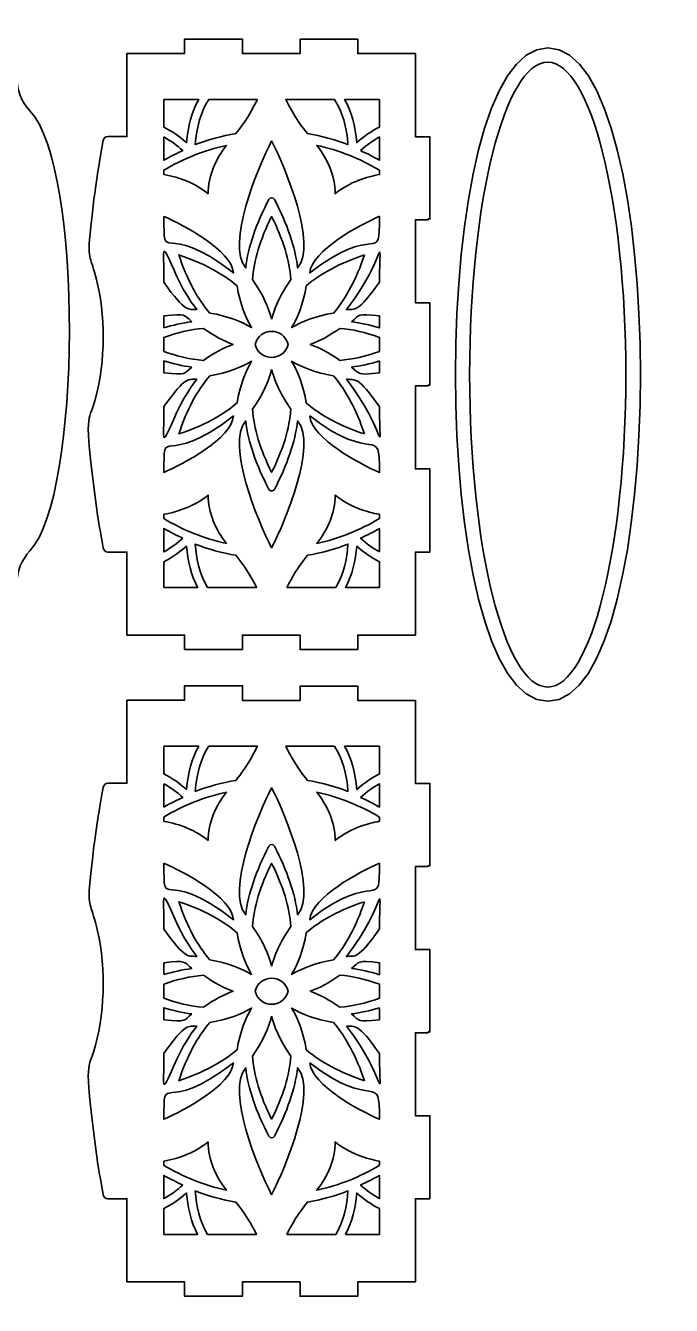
# Model space of a CAD drawing. Header units: inches. Extents: x 9 to 406, y -4 to 400.
# Drawn here: x 271.8 to 406.1, y 134.1 to 400.5 of the extents above; entities that cross this region are included whole.
import ezdxf

# ---------------------------------------------------------------- set-up
doc = ezdxf.new("R2010")
doc.units = ezdxf.units.IN
doc.header["$MEASUREMENT"] = 0
doc.layers.add('_U+0421_U+043B_U+043E_U+0439 1', color=7, linetype='Continuous')

msp = doc.modelspace()

# ---------------------------------------------------------------- linework, layer by layer
at = {"layer": '_U+0421_U+043B_U+043E_U+0439 1', "color": 250, "lineweight": 35, "true_color": 0x373435}
for points, knots in [([(272.73, 382.74), (270.88, 384.7), (270.05, 386.99), (270.05, 389.55), (270.05, 389.55), (270.05, 400.45), (270.05, 400.45), (270.05, 400.45), (22.05, 400.45), (22.05, 400.45), (22.05, 388.48), (22.08, 389.09), (21.97, 388.22), (21.46, 384.09), (19.33, 383.4), (17.64, 380.21), (17.64, 380.21), (17.64, 380.21), (17.64, 380.2), (10.33, 366.45), (8.87, 325.78), (14.44, 302.83), (18.08, 287.93), (22.05, 291.8), (22.05, 284.35), (22.05, 284.35), (22.05, 273.45), (22.05, 273.45), (22.05, 273.45), (270.05, 273.45), (270.05, 273.45), (270.05, 273.45), (270.05, 284.35), (270.05, 284.35), (270.05, 286.98), (270.95, 289.24), (272.73, 291.16), (283.43, 302.61), (283.88, 370.77), (272.73, 382.74)], [0, 0, 0, 0, 1, 1, 1, 2, 2, 2, 3, 3, 3, 4, 4, 4, 5, 5, 5, 6, 6, 6, 7, 7, 7, 8, 8, 8, 9, 9, 9, 10, 10, 10, 11, 11, 11, 12, 12, 12, 13, 13, 13, 13]), ([(355.49, 360.05), (355.49, 360.05), (355.49, 360.21), (355.49, 360.21), (355.49, 360.21), (355.86, 360.21), (355.86, 360.21), (355.86, 360.21), (355.86, 377.33), (355.86, 377.33), (355.86, 377.33), (352.86, 377.33), (352.86, 377.33), (352.86, 377.33), (352.86, 394.62), (352.86, 394.62), (352.86, 394.62), (340.86, 394.62), (340.86, 394.62), (340.86, 394.62), (340.86, 397.62), (340.86, 397.62), (340.86, 397.62), (328.87, 397.62), (328.87, 397.62), (328.87, 397.62), (328.87, 394.62), (328.87, 394.62), (328.87, 394.62), (316.88, 394.62), (316.88, 394.62), (316.88, 394.62), (316.88, 397.65), (316.88, 397.65), (316.88, 397.65), (304.88, 397.65), (304.88, 397.65), (304.88, 397.65), (304.88, 394.66), (304.88, 394.66), (304.88, 394.66), (292.89, 394.66), (292.89, 394.66), (292.89, 394.66), (292.89, 377.37), (292.89, 377.37), (292.89, 377.37), (288.94, 377.37), (288.94, 377.37), (288.44, 377.37), (288.02, 377.02), (287.95, 376.52), (286.53, 368.37), (286.38, 367.81), (285.09, 355.85), (284.72, 351.51), (285.59, 352.05), (286.8, 346.64), (288.58, 338.69), (288.29, 328.81), (285.92, 321.44), (284.79, 317.81), (283.89, 319.52), (286.85, 298.07), (287.27, 295.69), (287.03, 297.03), (287.95, 291.75), (288.02, 291.26), (288.44, 290.9), (288.94, 290.9), (288.94, 290.9), (292.89, 290.9), (292.89, 290.9), (292.89, 290.9), (292.89, 273.62), (292.89, 273.62), (292.89, 273.62), (304.88, 273.62), (304.88, 273.62), (304.88, 273.62), (304.88, 270.62), (304.88, 270.62), (304.88, 270.62), (316.88, 270.62), (316.88, 270.62), (316.88, 270.62), (316.88, 273.62), (316.88, 273.62), (316.88, 273.62), (328.87, 273.62), (328.87, 273.62), (328.87, 273.62), (328.87, 270.62), (328.87, 270.62), (328.87, 270.62), (340.86, 270.62), (340.86, 270.62), (340.86, 270.62), (340.86, 273.62), (340.86, 273.62), (340.86, 273.62), (352.86, 273.62), (352.86, 273.62), (352.86, 273.62), (352.86, 290.9), (352.86, 290.9), (352.86, 290.9), (355.86, 290.9), (355.86, 290.9), (355.86, 290.9), (355.86, 308.19), (355.86, 308.19), (355.86, 308.19), (352.86, 308.19), (352.86, 308.19), (352.86, 308.19), (352.86, 325.48), (352.86, 325.48), (352.86, 325.48), (355.49, 325.48), (355.49, 325.48), (355.49, 325.48), (355.49, 325.64), (355.49, 325.64), (355.49, 325.64), (355.86, 325.64), (355.86, 325.64), (355.86, 325.64), (355.86, 342.76), (355.86, 342.76), (355.86, 342.76), (352.86, 342.76), (352.86, 342.76), (352.86, 342.76), (352.86, 360.05), (352.86, 360.05), (352.86, 360.05), (355.49, 360.05), (355.49, 360.05), (355.49, 360.05), (355.49, 360.05), (355.49, 360.05)], [0, 0, 0, 0, 1, 1, 1, 2, 2, 2, 3, 3, 3, 4, 4, 4, 5, 5, 5, 6, 6, 6, 7, 7, 7, 8, 8, 8, 9, 9, 9, 10, 10, 10, 11, 11, 11, 12, 12, 12, 13, 13, 13, 14, 14, 14, 15, 15, 15, 16, 16, 16, 17, 17, 17, 18, 18, 18, 19, 19, 19, 20, 20, 20, 21, 21, 21, 22, 22, 22, 23, 23, 23, 24, 24, 24, 25, 25, 25, 26, 26, 26, 27, 27, 27, 28, 28, 28, 29, 29, 29, 30, 30, 30, 31, 31, 31, 32, 32, 32, 33, 33, 33, 34, 34, 34, 35, 35, 35, 36, 36, 36, 37, 37, 37, 38, 38, 38, 39, 39, 39, 40, 40, 40, 41, 41, 41, 42, 42, 42, 43, 43, 43, 44, 44, 44, 45, 45, 45, 46, 46, 46, 47, 47, 47, 47]), ([(380.4, 395.81), (354.72, 395.81), (354.83, 259.85), (380.4, 259.85), (406, 259.85), (406.06, 395.81), (380.4, 395.81)], [0, 0, 0, 0, 1, 1, 1, 2, 2, 2, 2]), ([(380.36, 262.81), (371.4, 262.81), (364.13, 291.95), (364.13, 327.83), (364.13, 363.74), (371.4, 392.84), (380.36, 392.84), (389.32, 392.84), (396.59, 363.74), (396.59, 327.83), (396.59, 291.91), (389.32, 262.81), (380.36, 262.81)], [0, 0, 0, 0, 1, 1, 1, 2, 2, 2, 3, 3, 3, 4, 4, 4, 4]), ([(300.58, 385.1), (300.58, 385.1), (307.8, 385.1), (307.8, 385.1), (306.39, 382.55), (305.53, 379.51), (305.28, 376.12), (303.86, 377.35), (302.28, 378.45), (300.58, 379.32), (300.58, 379.32), (300.58, 385.1), (300.58, 385.1)], [0, 0, 0, 0, 1, 1, 1, 2, 2, 2, 3, 3, 3, 4, 4, 4, 4]), ([(320, 385.1), (318.33, 381.56), (316.35, 378.99), (315.53, 377.99), (312.66, 377.5), (309.82, 376.72), (307.1, 375.68), (307.33, 379.39), (308.29, 382.57), (309.89, 385.1), (309.89, 385.1), (320, 385.1), (320, 385.1)], [0, 0, 0, 0, 1, 1, 1, 2, 2, 2, 3, 3, 3, 4, 4, 4, 4]), ([(336.05, 385.1), (337.65, 382.57), (338.61, 379.39), (338.84, 375.68), (336.12, 376.72), (333.28, 377.5), (330.4, 377.99), (329.58, 378.99), (327.61, 381.56), (325.93, 385.1), (325.93, 385.1), (336.05, 385.1), (336.05, 385.1)], [0, 0, 0, 0, 1, 1, 1, 2, 2, 2, 3, 3, 3, 4, 4, 4, 4]), ([(345.38, 385.1), (345.38, 385.1), (345.38, 379.33), (345.38, 379.33), (343.76, 378.51), (342.17, 377.43), (340.65, 376.12), (340.41, 379.51), (339.55, 382.55), (338.14, 385.1), (338.14, 385.1), (345.38, 385.1), (345.38, 385.1)], [0, 0, 0, 0, 1, 1, 1, 2, 2, 2, 3, 3, 3, 4, 4, 4, 4]), ([(300.58, 377.27), (301.98, 376.47), (303.29, 375.51), (304.5, 374.44), (303.38, 373.94), (301.9, 373.2), (300.58, 372.44), (300.58, 372.44), (300.58, 377.27), (300.58, 377.27)], [0, 0, 0, 0, 1, 1, 1, 2, 2, 2, 3, 3, 3, 3]), ([(300.58, 370.35), (304.41, 372.67), (308.86, 374.49), (313.58, 375.53), (311.31, 372.65), (309.75, 369.16), (309.75, 365.47), (307.15, 367.62), (303.87, 368.86), (300.58, 369.46), (300.58, 369.46), (300.58, 370.35), (300.58, 370.35), (300.58, 370.35), (300.58, 370.35), (300.58, 370.35)], [0, 0, 0, 0, 1, 1, 1, 2, 2, 2, 3, 3, 3, 4, 4, 4, 5, 5, 5, 5]), ([(322.97, 376.46), (325.96, 370.59), (332.42, 354.96), (328.37, 350.02), (327.83, 354.4), (326.21, 359.18), (323.53, 364.29), (323.29, 364.74), (322.64, 364.74), (322.41, 364.29), (319.72, 359.18), (318.1, 354.4), (317.57, 350.02), (313.51, 354.96), (319.97, 370.58), (322.96, 376.46), (322.96, 376.46), (322.97, 376.46), (322.97, 376.46)], [0, 0, 0, 0, 1, 1, 1, 2, 2, 2, 3, 3, 3, 4, 4, 4, 5, 5, 5, 6, 6, 6, 6]), ([(345.38, 370.34), (345.38, 370.34), (345.38, 369.46), (345.38, 369.46), (342.81, 369.01), (339.18, 367.94), (336.18, 365.47), (336.18, 369.16), (334.63, 372.64), (332.36, 375.53), (336.96, 374.52), (341.34, 372.77), (345.38, 370.34)], [0, 0, 0, 0, 1, 1, 1, 2, 2, 2, 3, 3, 3, 4, 4, 4, 4]), ([(341.44, 374.44), (342.73, 375.58), (344.05, 376.53), (345.38, 377.29), (345.38, 377.29), (345.38, 372.42), (345.38, 372.42), (344.1, 373.16), (342.78, 373.84), (341.44, 374.44)], [0, 0, 0, 0, 1, 1, 1, 2, 2, 2, 3, 3, 3, 3]), ([(300.58, 360.76), (304.74, 358.89), (314.61, 353.73), (315.05, 348.98), (300.23, 360.58), (300.58, 350.05), (300.58, 360.76)], [0, 0, 0, 0, 1, 1, 1, 2, 2, 2, 2]), ([(322.96, 339.33), (322.36, 341.65), (321.19, 344.55), (318.97, 347.6), (319.26, 351.58), (320.59, 355.98), (322.96, 360.72), (322.96, 360.72), (322.97, 360.72), (322.97, 360.72), (325.34, 355.98), (326.68, 351.58), (326.97, 347.6), (323.82, 343.27), (322.96, 339.33), (322.96, 339.33)], [0, 0, 0, 0, 1, 1, 1, 2, 2, 2, 3, 3, 3, 4, 4, 4, 5, 5, 5, 5]), ([(345.38, 360.77), (345.38, 350.17), (344.94, 359.97), (330.88, 348.98), (331.35, 353.73), (341.13, 358.84), (345.38, 360.77)], [0, 0, 0, 0, 1, 1, 1, 2, 2, 2, 2]), ([(345.38, 347.07), (340.79, 340.52), (340.23, 341.5), (338.52, 341.34), (346.95, 352.14), (345.38, 358.97), (345.38, 347.07)], [0, 0, 0, 0, 1, 1, 1, 2, 2, 2, 2]), ([(303.21, 348.38), (304.44, 345.69), (305.85, 343.34), (307.41, 341.34), (305.7, 341.5), (305.14, 340.55), (300.58, 347.04), (300.58, 355.03), (299.8, 355.74), (303.21, 348.38)], [0, 0, 0, 0, 1, 1, 1, 2, 2, 2, 3, 3, 3, 3]), ([(310.13, 340.62), (307.51, 343.64), (305.35, 347.7), (303.67, 352.73), (308.71, 351.06), (312.76, 348.89), (315.78, 346.28), (316.37, 342.55), (317.58, 339.68), (318.8, 337.6), (316.72, 338.82), (313.85, 340.04), (310.13, 340.62)], [0, 0, 0, 0, 1, 1, 1, 2, 2, 2, 3, 3, 3, 4, 4, 4, 4]), ([(342.26, 352.73), (340.59, 347.7), (338.42, 343.64), (335.81, 340.62), (332.09, 340.04), (329.21, 338.82), (327.13, 337.6), (328.35, 339.68), (329.57, 342.55), (330.15, 346.28), (333.17, 348.89), (337.23, 351.06), (342.26, 352.73)], [0, 0, 0, 0, 1, 1, 1, 2, 2, 2, 3, 3, 3, 4, 4, 4, 4]), ([(300.58, 337.56), (300.58, 337.56), (300.58, 340.05), (300.58, 340.05), (305.33, 340.54), (304.57, 340.31), (306.37, 338.83), (304.41, 338.59), (302.4, 338.12), (300.58, 337.56)], [0, 0, 0, 0, 1, 1, 1, 2, 2, 2, 3, 3, 3, 3]), ([(339.57, 338.83), (341.32, 340.28), (340.61, 340.54), (345.38, 340.05), (345.38, 340.05), (345.38, 337.55), (345.38, 337.55), (343.37, 338.17), (341.43, 338.6), (339.57, 338.83)], [0, 0, 0, 0, 1, 1, 1, 2, 2, 2, 3, 3, 3, 3]), ([(300.58, 332.66), (300.58, 332.66), (300.58, 335.57), (300.58, 335.57), (303.23, 336.53), (305.97, 337.23), (308.81, 337.44), (310.98, 335.85), (313.08, 334.8), (314.95, 334.11), (313.08, 333.41), (310.98, 332.37), (308.81, 330.78), (306.01, 330.98), (303.15, 331.7), (300.58, 332.66)], [0, 0, 0, 0, 1, 1, 1, 2, 2, 2, 3, 3, 3, 4, 4, 4, 5, 5, 5, 5]), ([(319.56, 334.11), (320.39, 337.72), (325.55, 337.73), (326.38, 334.11), (325.55, 330.49), (320.39, 330.49), (319.56, 334.11)], [0, 0, 0, 0, 1, 1, 1, 2, 2, 2, 2]), ([(337.13, 330.78), (334.95, 332.37), (332.85, 333.41), (330.98, 334.11), (332.85, 334.8), (334.95, 335.85), (337.13, 337.44), (339.71, 337.25), (342.47, 336.62), (345.38, 335.56), (345.38, 335.56), (345.38, 332.66), (345.38, 332.66), (342.47, 331.59), (339.71, 330.97), (337.13, 330.78)], [0, 0, 0, 0, 1, 1, 1, 2, 2, 2, 3, 3, 3, 4, 4, 4, 5, 5, 5, 5]), ([(306.37, 329.39), (304.6, 327.93), (305.41, 327.71), (300.58, 328.16), (300.58, 328.16), (300.58, 330.66), (300.58, 330.66), (302.44, 330.08), (304.4, 329.63), (306.37, 329.39)], [0, 0, 0, 0, 1, 1, 1, 2, 2, 2, 3, 3, 3, 3]), ([(310.13, 327.6), (313.85, 328.18), (316.72, 329.4), (318.8, 330.61), (317.58, 328.53), (316.37, 325.66), (315.78, 321.94), (312.76, 319.32), (308.71, 317.16), (303.67, 315.49), (305.35, 320.52), (307.51, 324.58), (310.13, 327.6)], [0, 0, 0, 0, 1, 1, 1, 2, 2, 2, 3, 3, 3, 4, 4, 4, 4]), ([(342.26, 315.49), (337.23, 317.16), (333.17, 319.32), (330.15, 321.94), (329.57, 325.66), (328.35, 328.53), (327.13, 330.61), (329.21, 329.4), (332.09, 328.18), (335.81, 327.6), (338.42, 324.58), (340.59, 320.52), (342.26, 315.49)], [0, 0, 0, 0, 1, 1, 1, 2, 2, 2, 3, 3, 3, 4, 4, 4, 4]), ([(345.38, 330.67), (345.38, 330.67), (345.38, 328.17), (345.38, 328.17), (340.62, 327.68), (341.33, 327.93), (339.57, 329.39), (341.43, 329.62), (343.37, 330.04), (345.38, 330.67)], [0, 0, 0, 0, 1, 1, 1, 2, 2, 2, 3, 3, 3, 3]), ([(300.58, 321.17), (305.17, 327.71), (305.7, 326.71), (307.41, 326.87), (305.85, 324.87), (304.44, 322.52), (303.21, 319.84), (299.8, 312.48), (300.58, 313.19), (300.58, 321.17)], [0, 0, 0, 0, 1, 1, 1, 2, 2, 2, 3, 3, 3, 3]), ([(322.96, 328.89), (322.96, 328.89), (323.82, 324.95), (326.97, 320.62), (326.68, 316.64), (325.34, 312.23), (322.97, 307.5), (322.97, 307.5), (322.96, 307.5), (322.96, 307.5), (320.59, 312.23), (319.26, 316.64), (318.97, 320.62), (321.19, 323.67), (322.36, 326.56), (322.96, 328.89)], [0, 0, 0, 0, 1, 1, 1, 2, 2, 2, 3, 3, 3, 4, 4, 4, 5, 5, 5, 5]), ([(338.52, 326.87), (340.31, 326.7), (340.87, 327.59), (345.38, 321.14), (345.38, 309.22), (346.99, 316.03), (338.52, 326.87)], [0, 0, 0, 0, 1, 1, 1, 2, 2, 2, 2]), ([(315.05, 319.24), (314.6, 314.47), (304.68, 309.32), (300.58, 307.46), (300.58, 318.02), (300.36, 307.75), (315.05, 319.24)], [0, 0, 0, 0, 1, 1, 1, 2, 2, 2, 2]), ([(322.96, 291.76), (319.99, 297.6), (313.5, 313.27), (317.57, 318.19), (318.1, 313.81), (319.72, 309.03), (322.41, 303.93), (322.64, 303.48), (323.29, 303.48), (323.53, 303.93), (326.21, 309.03), (327.83, 313.81), (328.37, 318.19), (332.44, 313.27), (325.93, 297.58), (322.97, 291.76), (322.97, 291.76), (322.96, 291.76), (322.96, 291.76)], [0, 0, 0, 0, 1, 1, 1, 2, 2, 2, 3, 3, 3, 4, 4, 4, 5, 5, 5, 6, 6, 6, 6]), ([(330.88, 319.24), (344.36, 308.71), (345.38, 317.89), (345.38, 307.45), (341.11, 309.38), (331.35, 314.48), (330.88, 319.24)], [0, 0, 0, 0, 1, 1, 1, 2, 2, 2, 2]), ([(300.58, 297.86), (300.58, 297.86), (300.58, 298.75), (300.58, 298.75), (303.88, 299.36), (307.16, 300.61), (309.75, 302.74), (309.75, 299.06), (311.31, 295.57), (313.58, 292.69), (308.9, 293.71), (304.44, 295.52), (300.58, 297.86)], [0, 0, 0, 0, 1, 1, 1, 2, 2, 2, 3, 3, 3, 4, 4, 4, 4]), ([(345.38, 297.88), (341.34, 295.44), (336.96, 293.7), (332.36, 292.69), (334.62, 295.57), (336.18, 299.05), (336.18, 302.74), (339.18, 300.28), (342.81, 299.21), (345.38, 298.75), (345.38, 298.75), (345.38, 297.88), (345.38, 297.88), (345.38, 297.88), (345.38, 297.88), (345.38, 297.88)], [0, 0, 0, 0, 1, 1, 1, 2, 2, 2, 3, 3, 3, 4, 4, 4, 5, 5, 5, 5]), ([(304.5, 293.78), (303.29, 292.71), (301.97, 291.73), (300.58, 290.94), (300.58, 290.94), (300.58, 295.78), (300.58, 295.78), (301.88, 295.03), (303.37, 294.28), (304.5, 293.78)], [0, 0, 0, 0, 1, 1, 1, 2, 2, 2, 3, 3, 3, 3]), ([(345.38, 290.93), (344.05, 291.68), (342.73, 292.63), (341.44, 293.78), (342.78, 294.38), (344.1, 295.05), (345.38, 295.79), (345.38, 295.79), (345.38, 290.93), (345.38, 290.93)], [0, 0, 0, 0, 1, 1, 1, 2, 2, 2, 3, 3, 3, 3]), ([(300.58, 283.5), (300.58, 283.5), (300.58, 288.89), (300.58, 288.89), (302.28, 289.76), (303.86, 290.87), (305.28, 292.1), (305.49, 289.12), (306.24, 286.05), (307.59, 283.5), (307.59, 283.5), (300.58, 283.5), (300.58, 283.5)], [0, 0, 0, 0, 1, 1, 1, 2, 2, 2, 3, 3, 3, 4, 4, 4, 4]), ([(309.66, 283.5), (308.05, 286.18), (307.29, 289.39), (307.1, 292.54), (309.82, 291.5), (312.66, 290.72), (315.53, 290.22), (317.19, 288.22), (318.91, 285.44), (319.82, 283.5), (319.82, 283.5), (309.66, 283.5), (309.66, 283.5)], [0, 0, 0, 0, 1, 1, 1, 2, 2, 2, 3, 3, 3, 4, 4, 4, 4]), ([(326.12, 283.5), (327, 285.39), (328.72, 288.18), (330.4, 290.22), (333.28, 290.72), (336.12, 291.5), (338.84, 292.54), (338.65, 289.43), (337.89, 286.2), (336.28, 283.5), (336.28, 283.5), (326.12, 283.5), (326.12, 283.5)], [0, 0, 0, 0, 1, 1, 1, 2, 2, 2, 3, 3, 3, 4, 4, 4, 4]), ([(345.38, 283.5), (345.38, 283.5), (338.34, 283.5), (338.34, 283.5), (339.72, 286.09), (340.44, 289.16), (340.65, 292.1), (342.17, 290.78), (343.76, 289.7), (345.38, 288.88), (345.38, 288.88), (345.38, 283.5), (345.38, 283.5)], [0, 0, 0, 0, 1, 1, 1, 2, 2, 2, 3, 3, 3, 4, 4, 4, 4]), ([(355.49, 225.45), (355.49, 225.45), (355.49, 225.61), (355.49, 225.61), (355.49, 225.61), (355.86, 225.61), (355.86, 225.61), (355.86, 225.61), (355.86, 242.74), (355.86, 242.74), (355.86, 242.74), (352.86, 242.74), (352.86, 242.74), (352.86, 242.74), (352.86, 260.02), (352.86, 260.02), (352.86, 260.02), (340.86, 260.02), (340.86, 260.02), (340.86, 260.02), (340.86, 263.02), (340.86, 263.02), (340.86, 263.02), (328.87, 263.02), (328.87, 263.02), (328.87, 263.02), (328.87, 260.02), (328.87, 260.02), (328.87, 260.02), (316.88, 260.02), (316.88, 260.02), (316.88, 260.02), (316.88, 263.06), (316.88, 263.06), (316.88, 263.06), (304.88, 263.06), (304.88, 263.06), (304.88, 263.06), (304.88, 260.06), (304.88, 260.06), (304.88, 260.06), (292.89, 260.06), (292.89, 260.06), (292.89, 260.06), (292.89, 242.77), (292.89, 242.77), (292.89, 242.77), (288.94, 242.77), (288.94, 242.77), (288.44, 242.77), (288.02, 242.42), (287.95, 241.92), (286.53, 233.77), (286.38, 233.21), (285.09, 221.25), (284.72, 216.92), (285.59, 217.45), (286.8, 212.04), (288.58, 204.1), (288.29, 194.21), (285.92, 186.84), (284.79, 183.21), (283.89, 184.93), (286.85, 163.47), (287.27, 161.09), (287.03, 162.43), (287.95, 157.15), (288.02, 156.66), (288.44, 156.31), (288.94, 156.31), (288.94, 156.31), (292.89, 156.31), (292.89, 156.31), (292.89, 156.31), (292.89, 139.02), (292.89, 139.02), (292.89, 139.02), (304.88, 139.02), (304.88, 139.02), (304.88, 139.02), (304.88, 136.02), (304.88, 136.02), (304.88, 136.02), (316.88, 136.02), (316.88, 136.02), (316.88, 136.02), (316.88, 139.02), (316.88, 139.02), (316.88, 139.02), (328.87, 139.02), (328.87, 139.02), (328.87, 139.02), (328.87, 136.02), (328.87, 136.02), (328.87, 136.02), (340.86, 136.02), (340.86, 136.02), (340.86, 136.02), (340.86, 139.02), (340.86, 139.02), (340.86, 139.02), (352.86, 139.02), (352.86, 139.02), (352.86, 139.02), (352.86, 156.31), (352.86, 156.31), (352.86, 156.31), (355.86, 156.31), (355.86, 156.31), (355.86, 156.31), (355.86, 173.59), (355.86, 173.59), (355.86, 173.59), (352.86, 173.59), (352.86, 173.59), (352.86, 173.59), (352.86, 190.88), (352.86, 190.88), (352.86, 190.88), (355.49, 190.88), (355.49, 190.88), (355.49, 190.88), (355.49, 191.04), (355.49, 191.04), (355.49, 191.04), (355.86, 191.04), (355.86, 191.04), (355.86, 191.04), (355.86, 208.16), (355.86, 208.16), (355.86, 208.16), (352.86, 208.16), (352.86, 208.16), (352.86, 208.16), (352.86, 225.45), (352.86, 225.45), (352.86, 225.45), (355.49, 225.45), (355.49, 225.45), (355.49, 225.45), (355.49, 225.45), (355.49, 225.45)], [0, 0, 0, 0, 1, 1, 1, 2, 2, 2, 3, 3, 3, 4, 4, 4, 5, 5, 5, 6, 6, 6, 7, 7, 7, 8, 8, 8, 9, 9, 9, 10, 10, 10, 11, 11, 11, 12, 12, 12, 13, 13, 13, 14, 14, 14, 15, 15, 15, 16, 16, 16, 17, 17, 17, 18, 18, 18, 19, 19, 19, 20, 20, 20, 21, 21, 21, 22, 22, 22, 23, 23, 23, 24, 24, 24, 25, 25, 25, 26, 26, 26, 27, 27, 27, 28, 28, 28, 29, 29, 29, 30, 30, 30, 31, 31, 31, 32, 32, 32, 33, 33, 33, 34, 34, 34, 35, 35, 35, 36, 36, 36, 37, 37, 37, 38, 38, 38, 39, 39, 39, 40, 40, 40, 41, 41, 41, 42, 42, 42, 43, 43, 43, 44, 44, 44, 45, 45, 45, 46, 46, 46, 47, 47, 47, 47]), ([(300.58, 250.5), (300.58, 250.5), (307.8, 250.5), (307.8, 250.5), (306.39, 247.95), (305.53, 244.91), (305.28, 241.52), (303.86, 242.75), (302.28, 243.85), (300.58, 244.73), (300.58, 244.73), (300.58, 250.5), (300.58, 250.5)], [0, 0, 0, 0, 1, 1, 1, 2, 2, 2, 3, 3, 3, 4, 4, 4, 4]), ([(320, 250.5), (318.33, 246.96), (316.35, 244.39), (315.53, 243.39), (312.66, 242.9), (309.82, 242.12), (307.1, 241.08), (307.33, 244.8), (308.29, 247.97), (309.89, 250.5), (309.89, 250.5), (320, 250.5), (320, 250.5)], [0, 0, 0, 0, 1, 1, 1, 2, 2, 2, 3, 3, 3, 4, 4, 4, 4]), ([(336.05, 250.5), (337.65, 247.97), (338.61, 244.8), (338.84, 241.08), (336.12, 242.12), (333.28, 242.9), (330.4, 243.39), (329.58, 244.39), (327.61, 246.96), (325.93, 250.5), (325.93, 250.5), (336.05, 250.5), (336.05, 250.5)], [0, 0, 0, 0, 1, 1, 1, 2, 2, 2, 3, 3, 3, 4, 4, 4, 4]), ([(345.38, 250.5), (345.38, 250.5), (345.38, 244.74), (345.38, 244.74), (343.76, 243.91), (342.17, 242.83), (340.65, 241.52), (340.41, 244.91), (339.55, 247.95), (338.14, 250.5), (338.14, 250.5), (345.38, 250.5), (345.38, 250.5)], [0, 0, 0, 0, 1, 1, 1, 2, 2, 2, 3, 3, 3, 4, 4, 4, 4]), ([(300.58, 242.67), (301.98, 241.88), (303.29, 240.91), (304.5, 239.84), (303.38, 239.34), (301.9, 238.6), (300.58, 237.84), (300.58, 237.84), (300.58, 242.67), (300.58, 242.67)], [0, 0, 0, 0, 1, 1, 1, 2, 2, 2, 3, 3, 3, 3]), ([(341.44, 239.84), (342.73, 240.98), (344.05, 241.93), (345.38, 242.69), (345.38, 242.69), (345.38, 237.83), (345.38, 237.83), (344.1, 238.56), (342.78, 239.24), (341.44, 239.84)], [0, 0, 0, 0, 1, 1, 1, 2, 2, 2, 3, 3, 3, 3]), ([(300.58, 235.75), (304.41, 238.08), (308.86, 239.9), (313.58, 240.93), (311.31, 238.05), (309.75, 234.57), (309.75, 230.88), (307.15, 233.02), (303.87, 234.26), (300.58, 234.86), (300.58, 234.86), (300.58, 235.75), (300.58, 235.75), (300.58, 235.75), (300.58, 235.75), (300.58, 235.75)], [0, 0, 0, 0, 1, 1, 1, 2, 2, 2, 3, 3, 3, 4, 4, 4, 5, 5, 5, 5]), ([(322.97, 241.86), (325.96, 235.99), (332.42, 220.36), (328.37, 215.42), (327.83, 219.81), (326.21, 224.59), (323.53, 229.69), (323.29, 230.14), (322.64, 230.14), (322.41, 229.69), (319.72, 224.59), (318.1, 219.81), (317.57, 215.42), (313.51, 220.36), (319.97, 235.98), (322.96, 241.86), (322.96, 241.86), (322.97, 241.86), (322.97, 241.86)], [0, 0, 0, 0, 1, 1, 1, 2, 2, 2, 3, 3, 3, 4, 4, 4, 5, 5, 5, 6, 6, 6, 6]), ([(345.38, 235.74), (345.38, 235.74), (345.38, 234.87), (345.38, 234.87), (342.81, 234.41), (339.18, 233.34), (336.18, 230.88), (336.18, 234.56), (334.63, 238.04), (332.36, 240.93), (336.96, 239.92), (341.34, 238.17), (345.38, 235.74)], [0, 0, 0, 0, 1, 1, 1, 2, 2, 2, 3, 3, 3, 4, 4, 4, 4]), ([(300.58, 226.16), (304.74, 224.29), (314.61, 219.13), (315.05, 214.38), (300.23, 225.98), (300.58, 215.45), (300.58, 226.16)], [0, 0, 0, 0, 1, 1, 1, 2, 2, 2, 2]), ([(322.96, 204.73), (322.36, 207.06), (321.19, 209.95), (318.97, 213), (319.26, 216.98), (320.59, 221.38), (322.96, 226.12), (322.96, 226.12), (322.97, 226.12), (322.97, 226.12), (325.34, 221.38), (326.68, 216.98), (326.97, 213), (323.82, 208.68), (322.96, 204.73), (322.96, 204.73)], [0, 0, 0, 0, 1, 1, 1, 2, 2, 2, 3, 3, 3, 4, 4, 4, 5, 5, 5, 5]), ([(345.38, 226.17), (345.38, 215.57), (344.94, 225.38), (330.88, 214.38), (331.35, 219.13), (341.13, 224.24), (345.38, 226.17)], [0, 0, 0, 0, 1, 1, 1, 2, 2, 2, 2]), ([(345.38, 212.47), (340.79, 205.92), (340.23, 206.9), (338.52, 206.75), (346.95, 217.54), (345.38, 224.37), (345.38, 212.47)], [0, 0, 0, 0, 1, 1, 1, 2, 2, 2, 2]), ([(303.21, 213.78), (304.44, 211.1), (305.85, 208.75), (307.41, 206.75), (305.7, 206.9), (305.14, 205.95), (300.58, 212.44), (300.58, 220.43), (299.8, 221.14), (303.21, 213.78)], [0, 0, 0, 0, 1, 1, 1, 2, 2, 2, 3, 3, 3, 3]), ([(310.13, 206.02), (307.51, 209.04), (305.35, 213.1), (303.67, 218.13), (308.71, 216.46), (312.76, 214.29), (315.78, 211.68), (316.37, 207.96), (317.58, 205.08), (318.8, 203), (316.72, 204.22), (313.85, 205.44), (310.13, 206.02)], [0, 0, 0, 0, 1, 1, 1, 2, 2, 2, 3, 3, 3, 4, 4, 4, 4]), ([(342.26, 218.13), (340.59, 213.1), (338.42, 209.04), (335.81, 206.02), (332.09, 205.44), (329.21, 204.22), (327.13, 203), (328.35, 205.08), (329.57, 207.96), (330.15, 211.68), (333.17, 214.29), (337.23, 216.46), (342.26, 218.13)], [0, 0, 0, 0, 1, 1, 1, 2, 2, 2, 3, 3, 3, 4, 4, 4, 4]), ([(300.58, 202.96), (300.58, 202.96), (300.58, 205.45), (300.58, 205.45), (305.33, 205.94), (304.57, 205.71), (306.37, 204.23), (304.41, 203.99), (302.4, 203.52), (300.58, 202.96)], [0, 0, 0, 0, 1, 1, 1, 2, 2, 2, 3, 3, 3, 3]), ([(339.57, 204.23), (341.32, 205.68), (340.61, 205.94), (345.38, 205.45), (345.38, 205.45), (345.38, 202.95), (345.38, 202.95), (343.37, 203.57), (341.43, 204), (339.57, 204.23)], [0, 0, 0, 0, 1, 1, 1, 2, 2, 2, 3, 3, 3, 3]), ([(300.58, 198.06), (300.58, 198.06), (300.58, 200.97), (300.58, 200.97), (303.23, 201.93), (305.97, 202.63), (308.81, 202.84), (310.98, 201.25), (313.08, 200.2), (314.95, 199.51), (313.08, 198.81), (310.98, 197.77), (308.81, 196.18), (306.01, 196.38), (303.15, 197.1), (300.58, 198.06)], [0, 0, 0, 0, 1, 1, 1, 2, 2, 2, 3, 3, 3, 4, 4, 4, 5, 5, 5, 5]), ([(319.56, 199.51), (320.39, 203.12), (325.55, 203.13), (326.38, 199.51), (325.55, 195.89), (320.39, 195.89), (319.56, 199.51)], [0, 0, 0, 0, 1, 1, 1, 2, 2, 2, 2]), ([(337.13, 196.18), (334.95, 197.77), (332.85, 198.81), (330.98, 199.51), (332.85, 200.2), (334.95, 201.25), (337.13, 202.84), (339.71, 202.65), (342.47, 202.03), (345.38, 200.96), (345.38, 200.96), (345.38, 198.06), (345.38, 198.06), (342.47, 196.99), (339.71, 196.37), (337.13, 196.18)], [0, 0, 0, 0, 1, 1, 1, 2, 2, 2, 3, 3, 3, 4, 4, 4, 5, 5, 5, 5]), ([(306.37, 194.79), (304.6, 193.33), (305.41, 193.11), (300.58, 193.57), (300.58, 193.57), (300.58, 196.06), (300.58, 196.06), (302.44, 195.48), (304.4, 195.03), (306.37, 194.79)], [0, 0, 0, 0, 1, 1, 1, 2, 2, 2, 3, 3, 3, 3]), ([(310.13, 193), (313.85, 193.58), (316.72, 194.8), (318.8, 196.01), (317.58, 193.94), (316.37, 191.06), (315.78, 187.34), (312.76, 184.73), (308.71, 182.56), (303.67, 180.89), (305.35, 185.92), (307.51, 189.98), (310.13, 193)], [0, 0, 0, 0, 1, 1, 1, 2, 2, 2, 3, 3, 3, 4, 4, 4, 4]), ([(342.26, 180.89), (337.23, 182.56), (333.17, 184.73), (330.15, 187.34), (329.57, 191.06), (328.35, 193.94), (327.13, 196.01), (329.21, 194.8), (332.09, 193.58), (335.81, 193), (338.42, 189.98), (340.59, 185.92), (342.26, 180.89)], [0, 0, 0, 0, 1, 1, 1, 2, 2, 2, 3, 3, 3, 4, 4, 4, 4]), ([(345.38, 196.07), (345.38, 196.07), (345.38, 193.57), (345.38, 193.57), (340.62, 193.08), (341.33, 193.33), (339.57, 194.79), (341.43, 195.02), (343.37, 195.45), (345.38, 196.07)], [0, 0, 0, 0, 1, 1, 1, 2, 2, 2, 3, 3, 3, 3]), ([(300.58, 186.57), (305.17, 193.11), (305.7, 192.11), (307.41, 192.27), (305.85, 190.27), (304.44, 187.92), (303.21, 185.24), (299.8, 177.88), (300.58, 178.59), (300.58, 186.57)], [0, 0, 0, 0, 1, 1, 1, 2, 2, 2, 3, 3, 3, 3]), ([(322.96, 194.29), (322.96, 194.29), (323.82, 190.35), (326.97, 186.02), (326.68, 182.04), (325.34, 177.63), (322.97, 172.9), (322.97, 172.9), (322.96, 172.9), (322.96, 172.9), (320.59, 177.63), (319.26, 182.04), (318.97, 186.02), (321.19, 189.07), (322.36, 191.96), (322.96, 194.29)], [0, 0, 0, 0, 1, 1, 1, 2, 2, 2, 3, 3, 3, 4, 4, 4, 5, 5, 5, 5]), ([(338.52, 192.27), (340.31, 192.1), (340.87, 192.99), (345.38, 186.54), (345.38, 174.62), (346.99, 181.43), (338.52, 192.27)], [0, 0, 0, 0, 1, 1, 1, 2, 2, 2, 2]), ([(315.05, 184.64), (314.6, 179.87), (304.68, 174.72), (300.58, 172.86), (300.58, 183.42), (300.36, 173.15), (315.05, 184.64)], [0, 0, 0, 0, 1, 1, 1, 2, 2, 2, 2]), ([(330.88, 184.64), (344.36, 174.11), (345.38, 183.29), (345.38, 172.85), (341.11, 174.78), (331.35, 179.88), (330.88, 184.64)], [0, 0, 0, 0, 1, 1, 1, 2, 2, 2, 2]), ([(322.96, 157.16), (319.99, 163), (313.5, 178.67), (317.57, 183.59), (318.1, 179.21), (319.72, 174.43), (322.41, 169.33), (322.64, 168.88), (323.29, 168.88), (323.53, 169.33), (326.21, 174.43), (327.83, 179.21), (328.37, 183.59), (332.44, 178.67), (325.93, 162.98), (322.97, 157.16), (322.97, 157.16), (322.96, 157.16), (322.96, 157.16)], [0, 0, 0, 0, 1, 1, 1, 2, 2, 2, 3, 3, 3, 4, 4, 4, 5, 5, 5, 6, 6, 6, 6]), ([(300.58, 163.27), (300.58, 163.27), (300.58, 164.15), (300.58, 164.15), (303.88, 164.76), (307.16, 166.01), (309.75, 168.14), (309.75, 164.46), (311.31, 160.98), (313.58, 158.09), (308.9, 159.11), (304.44, 160.92), (300.58, 163.27)], [0, 0, 0, 0, 1, 1, 1, 2, 2, 2, 3, 3, 3, 4, 4, 4, 4]), ([(345.38, 163.28), (341.34, 160.84), (336.96, 159.1), (332.36, 158.09), (334.62, 160.97), (336.18, 164.45), (336.18, 168.14), (339.18, 165.68), (342.81, 164.61), (345.38, 164.15), (345.38, 164.15), (345.38, 163.28), (345.38, 163.28), (345.38, 163.28), (345.38, 163.28), (345.38, 163.28)], [0, 0, 0, 0, 1, 1, 1, 2, 2, 2, 3, 3, 3, 4, 4, 4, 5, 5, 5, 5]), ([(304.5, 159.18), (303.29, 158.11), (301.97, 157.13), (300.58, 156.34), (300.58, 156.34), (300.58, 161.18), (300.58, 161.18), (301.88, 160.43), (303.37, 159.68), (304.5, 159.18)], [0, 0, 0, 0, 1, 1, 1, 2, 2, 2, 3, 3, 3, 3]), ([(345.38, 156.33), (344.05, 157.08), (342.73, 158.03), (341.44, 159.18), (342.78, 159.78), (344.1, 160.45), (345.38, 161.19), (345.38, 161.19), (345.38, 156.33), (345.38, 156.33)], [0, 0, 0, 0, 1, 1, 1, 2, 2, 2, 3, 3, 3, 3]), ([(300.58, 148.9), (300.58, 148.9), (300.58, 154.29), (300.58, 154.29), (302.28, 155.17), (303.86, 156.27), (305.28, 157.5), (305.49, 154.52), (306.24, 151.45), (307.59, 148.9), (307.59, 148.9), (300.58, 148.9), (300.58, 148.9)], [0, 0, 0, 0, 1, 1, 1, 2, 2, 2, 3, 3, 3, 4, 4, 4, 4]), ([(309.66, 148.9), (308.05, 151.58), (307.29, 154.79), (307.1, 157.94), (309.82, 156.9), (312.66, 156.12), (315.53, 155.62), (317.19, 153.62), (318.91, 150.84), (319.82, 148.9), (319.82, 148.9), (309.66, 148.9), (309.66, 148.9)], [0, 0, 0, 0, 1, 1, 1, 2, 2, 2, 3, 3, 3, 4, 4, 4, 4]), ([(326.12, 148.9), (327, 150.79), (328.72, 153.59), (330.4, 155.62), (333.28, 156.12), (336.12, 156.9), (338.84, 157.94), (338.65, 154.83), (337.89, 151.6), (336.28, 148.9), (336.28, 148.9), (326.12, 148.9), (326.12, 148.9)], [0, 0, 0, 0, 1, 1, 1, 2, 2, 2, 3, 3, 3, 4, 4, 4, 4]), ([(345.38, 148.9), (345.38, 148.9), (338.34, 148.9), (338.34, 148.9), (339.72, 151.49), (340.44, 154.56), (340.65, 157.5), (342.17, 156.18), (343.76, 155.11), (345.38, 154.28), (345.38, 154.28), (345.38, 148.9), (345.38, 148.9)], [0, 0, 0, 0, 1, 1, 1, 2, 2, 2, 3, 3, 3, 4, 4, 4, 4]), ([(266.99, 135.23), (10.76, 135.23), (24.1, 135.76), (22.62, 134.07), (21.68, 132.65), (21.99, 141.7), (21.99, 5.24), (22.15, 3.38), (23.24, 2.4), (24.98, 2.24), (281.22, 2.24), (267.87, 1.71), (269.35, 3.4), (270.3, 4.82), (269.99, -4.23), (269.99, 132.24), (269.82, 134.04), (268.82, 135.07), (266.99, 135.23)], [0, 0, 0, 0, 1, 1, 1, 2, 2, 2, 3, 3, 3, 4, 4, 4, 5, 5, 5, 6, 6, 6, 6])]:
    msp.add_open_spline(points, degree=3, knots=knots, dxfattribs=at)

doc.saveas('drawing.dxf')
